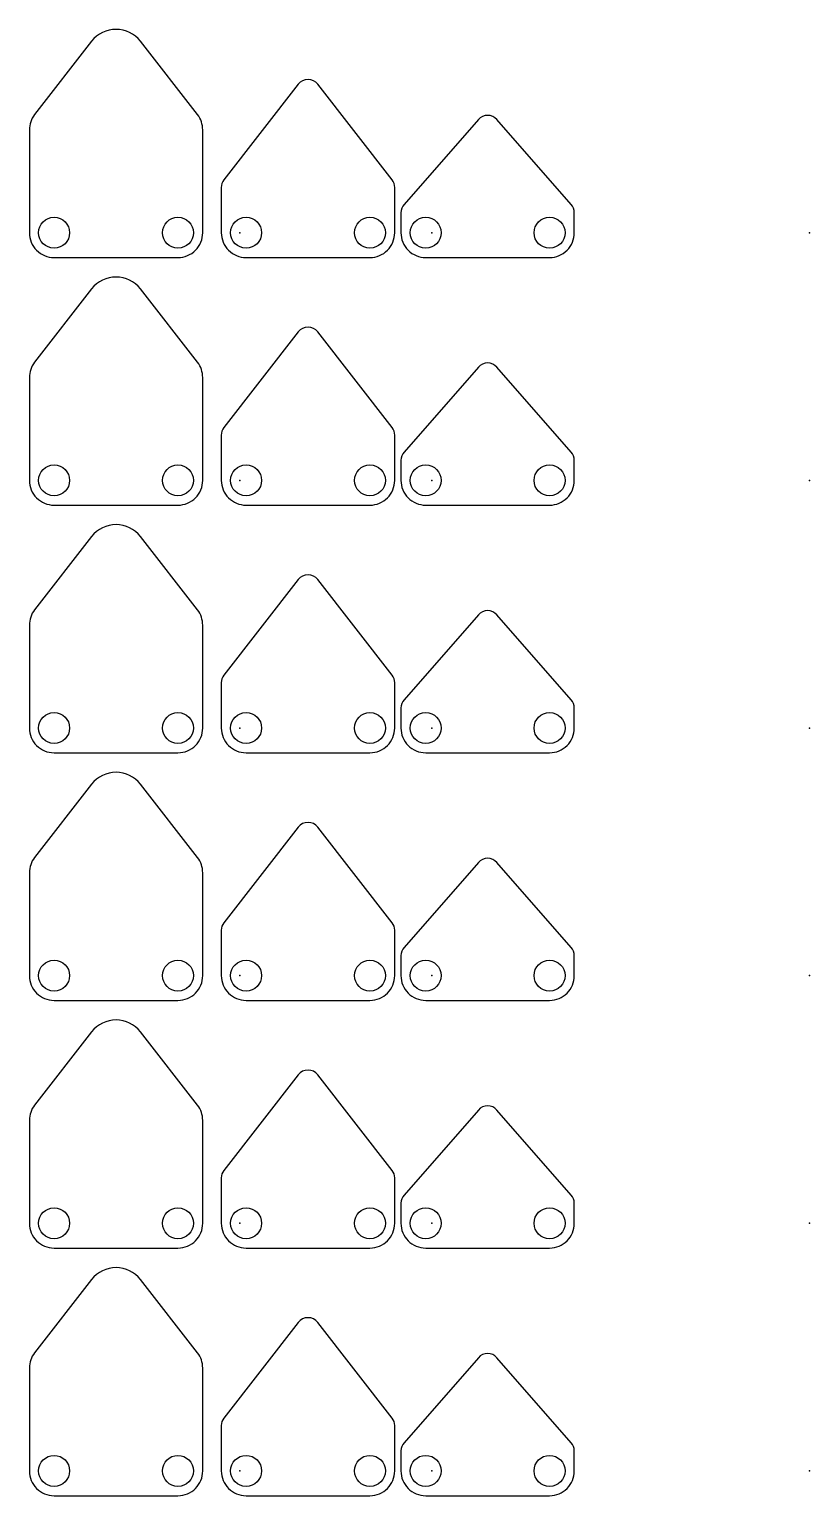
# Model space of a CAD drawing. Header units: inches. Extents: x -6.3 to 0, y -0.2 to 11.6.
import ezdxf

# ---------------------------------------------------------------- set-up
doc = ezdxf.new("R2010")
doc.units = ezdxf.units.IN
doc.layers.get('0').update_dxf_attribs({"linetype": 'CONTINUOUS'})

msp = doc.modelspace()

# ---------------------------------------------------------------- linework, layer by layer
for points in [[(-4.9, 10), (-4.9, 10.831, 0.166782), (-4.942, 10.954), (-5.403, 11.546, 0.489084), (-5.797, 11.546), (-6.258, 10.954, 0.166782), (-6.3, 10.831), (-6.3, 10, 0.414214), (-6.1, 9.8), (-5.1, 9.8, 0.414214)], [(-3.55, 9.8, 0.414214), (-3.35, 10), (-3.35, 10.366, 0.166782), (-3.371, 10.427), (-3.971, 11.199, 0.489084), (-4.129, 11.199), (-4.729, 10.427, 0.166782), (-4.75, 10.366), (-4.75, 10, 0.414214), (-4.55, 9.8)], [(-3.275, 10.228, 0.181667), (-3.3, 10.162), (-3.3, 10, 0.414214), (-3.1, 9.8), (-2.1, 9.8, 0.414214), (-1.9, 10), (-1.9, 10.162, 0.181667), (-1.925, 10.228), (-2.525, 10.914, 0.453768), (-2.675, 10.914)], [(-4.9, 8), (-4.9, 8.831, 0.166782), (-4.942, 8.954), (-5.403, 9.546, 0.489084), (-5.797, 9.546), (-6.258, 8.954, 0.166782), (-6.3, 8.831), (-6.3, 8, 0.414214), (-6.1, 7.8), (-5.1, 7.8, 0.414214)], [(-3.55, 7.8, 0.414214), (-3.35, 8), (-3.35, 8.366, 0.166782), (-3.371, 8.427), (-3.971, 9.199, 0.489084), (-4.129, 9.199), (-4.729, 8.427, 0.166782), (-4.75, 8.366), (-4.75, 8, 0.414214), (-4.55, 7.8)], [(-3.275, 8.228, 0.181667), (-3.3, 8.162), (-3.3, 8, 0.414214), (-3.1, 7.8), (-2.1, 7.8, 0.414214), (-1.9, 8), (-1.9, 8.162, 0.181667), (-1.925, 8.228), (-2.525, 8.914, 0.453768), (-2.675, 8.914)], [(-4.9, 6), (-4.9, 6.831, 0.166782), (-4.942, 6.954), (-5.403, 7.546, 0.489084), (-5.797, 7.546), (-6.258, 6.954, 0.166782), (-6.3, 6.831), (-6.3, 6, 0.414214), (-6.1, 5.8), (-5.1, 5.8, 0.414214)], [(-3.55, 5.8, 0.414214), (-3.35, 6), (-3.35, 6.366, 0.166782), (-3.371, 6.427), (-3.971, 7.199, 0.489084), (-4.129, 7.199), (-4.729, 6.427, 0.166782), (-4.75, 6.366), (-4.75, 6, 0.414214), (-4.55, 5.8)], [(-3.275, 6.228, 0.181667), (-3.3, 6.162), (-3.3, 6, 0.414214), (-3.1, 5.8), (-2.1, 5.8, 0.414214), (-1.9, 6), (-1.9, 6.162, 0.181667), (-1.925, 6.228), (-2.525, 6.914, 0.453768), (-2.675, 6.914)], [(-4.9, 4), (-4.9, 4.831, 0.166782), (-4.942, 4.954), (-5.403, 5.546, 0.489084), (-5.797, 5.546), (-6.258, 4.954, 0.166782), (-6.3, 4.831), (-6.3, 4, 0.414214), (-6.1, 3.8), (-5.1, 3.8, 0.414214)], [(-3.55, 3.8, 0.414214), (-3.35, 4), (-3.35, 4.366, 0.166782), (-3.371, 4.427), (-3.971, 5.199, 0.489084), (-4.129, 5.199), (-4.729, 4.427, 0.166782), (-4.75, 4.366), (-4.75, 4, 0.414214), (-4.55, 3.8)], [(-3.275, 4.228, 0.181667), (-3.3, 4.162), (-3.3, 4, 0.414214), (-3.1, 3.8), (-2.1, 3.8, 0.414214), (-1.9, 4), (-1.9, 4.162, 0.181667), (-1.925, 4.228), (-2.525, 4.914, 0.453768), (-2.675, 4.914)], [(-4.9, 2), (-4.9, 2.831, 0.166782), (-4.942, 2.954), (-5.403, 3.546, 0.489084), (-5.797, 3.546), (-6.258, 2.954, 0.166782), (-6.3, 2.831), (-6.3, 2, 0.414214), (-6.1, 1.8), (-5.1, 1.8, 0.414214)], [(-3.55, 1.8, 0.414214), (-3.35, 2), (-3.35, 2.366, 0.166782), (-3.371, 2.427), (-3.971, 3.199, 0.489084), (-4.129, 3.199), (-4.729, 2.427, 0.166782), (-4.75, 2.366), (-4.75, 2, 0.414214), (-4.55, 1.8)], [(-3.275, 2.228, 0.181667), (-3.3, 2.162), (-3.3, 2, 0.414214), (-3.1, 1.8), (-2.1, 1.8, 0.414214), (-1.9, 2), (-1.9, 2.162, 0.181667), (-1.925, 2.228), (-2.525, 2.914, 0.453768), (-2.675, 2.914)], [(-4.9, 0), (-4.9, 0.831, 0.166782), (-4.942, 0.954), (-5.403, 1.546, 0.489084), (-5.797, 1.546), (-6.258, 0.954, 0.166782), (-6.3, 0.831), (-6.3, 0, 0.414214), (-6.1, -0.2), (-5.1, -0.2, 0.414214)], [(-3.35, 0), (-3.35, 0.366, 0.166782), (-3.371, 0.427), (-3.971, 1.199, 0.489084), (-4.129, 1.199), (-4.729, 0.427, 0.166782), (-4.75, 0.366), (-4.75, 0, 0.414214), (-4.55, -0.2), (-3.55, -0.2, 0.414214)], [(-3.1, -0.2), (-2.1, -0.2, 0.414214), (-1.9, 0), (-1.9, 0.162, 0.181667), (-1.925, 0.228), (-2.525, 0.914, 0.453768), (-2.675, 0.914), (-3.275, 0.228, 0.181667), (-3.3, 0.162), (-3.3, 0, 0.414214)]]:
    msp.add_lwpolyline(points, format="xyb", close=True)
for centre in [(-6.1, 10), (-5.1, 10), (-4.55, 10), (-3.55, 10), (-3.1, 10), (-2.1, 10), (-6.1, 8), (-5.1, 8), (-4.55, 8), (-3.55, 8), (-3.1, 8), (-2.1, 8), (-6.1, 6), (-5.1, 6), (-4.55, 6), (-3.55, 6), (-3.1, 6), (-2.1, 6), (-6.1, 4), (-5.1, 4), (-4.55, 4), (-3.55, 4), (-3.1, 4), (-2.1, 4), (-6.1, 2), (-5.1, 2), (-4.55, 2), (-3.55, 2), (-3.1, 2), (-2.1, 2), (-6.1, 0), (-5.1, 0), (-4.55, 0), (-3.55, 0), (-3.1, 0), (-2.1, 0)]:
    msp.add_circle(centre, 0.125)
for p in [(-4.6, 10), (-3.05, 10), (0, 10), (-4.6, 8), (-3.05, 8), (0, 8), (-4.6, 6), (-3.05, 6), (0, 6), (-4.6, 4), (-3.05, 4), (0, 4), (-4.6, 2), (-3.05, 2), (0, 2), (-4.6, 0), (-3.05, 0), (0, 0)]:
    msp.add_point(p)

doc.saveas('drawing.dxf')
